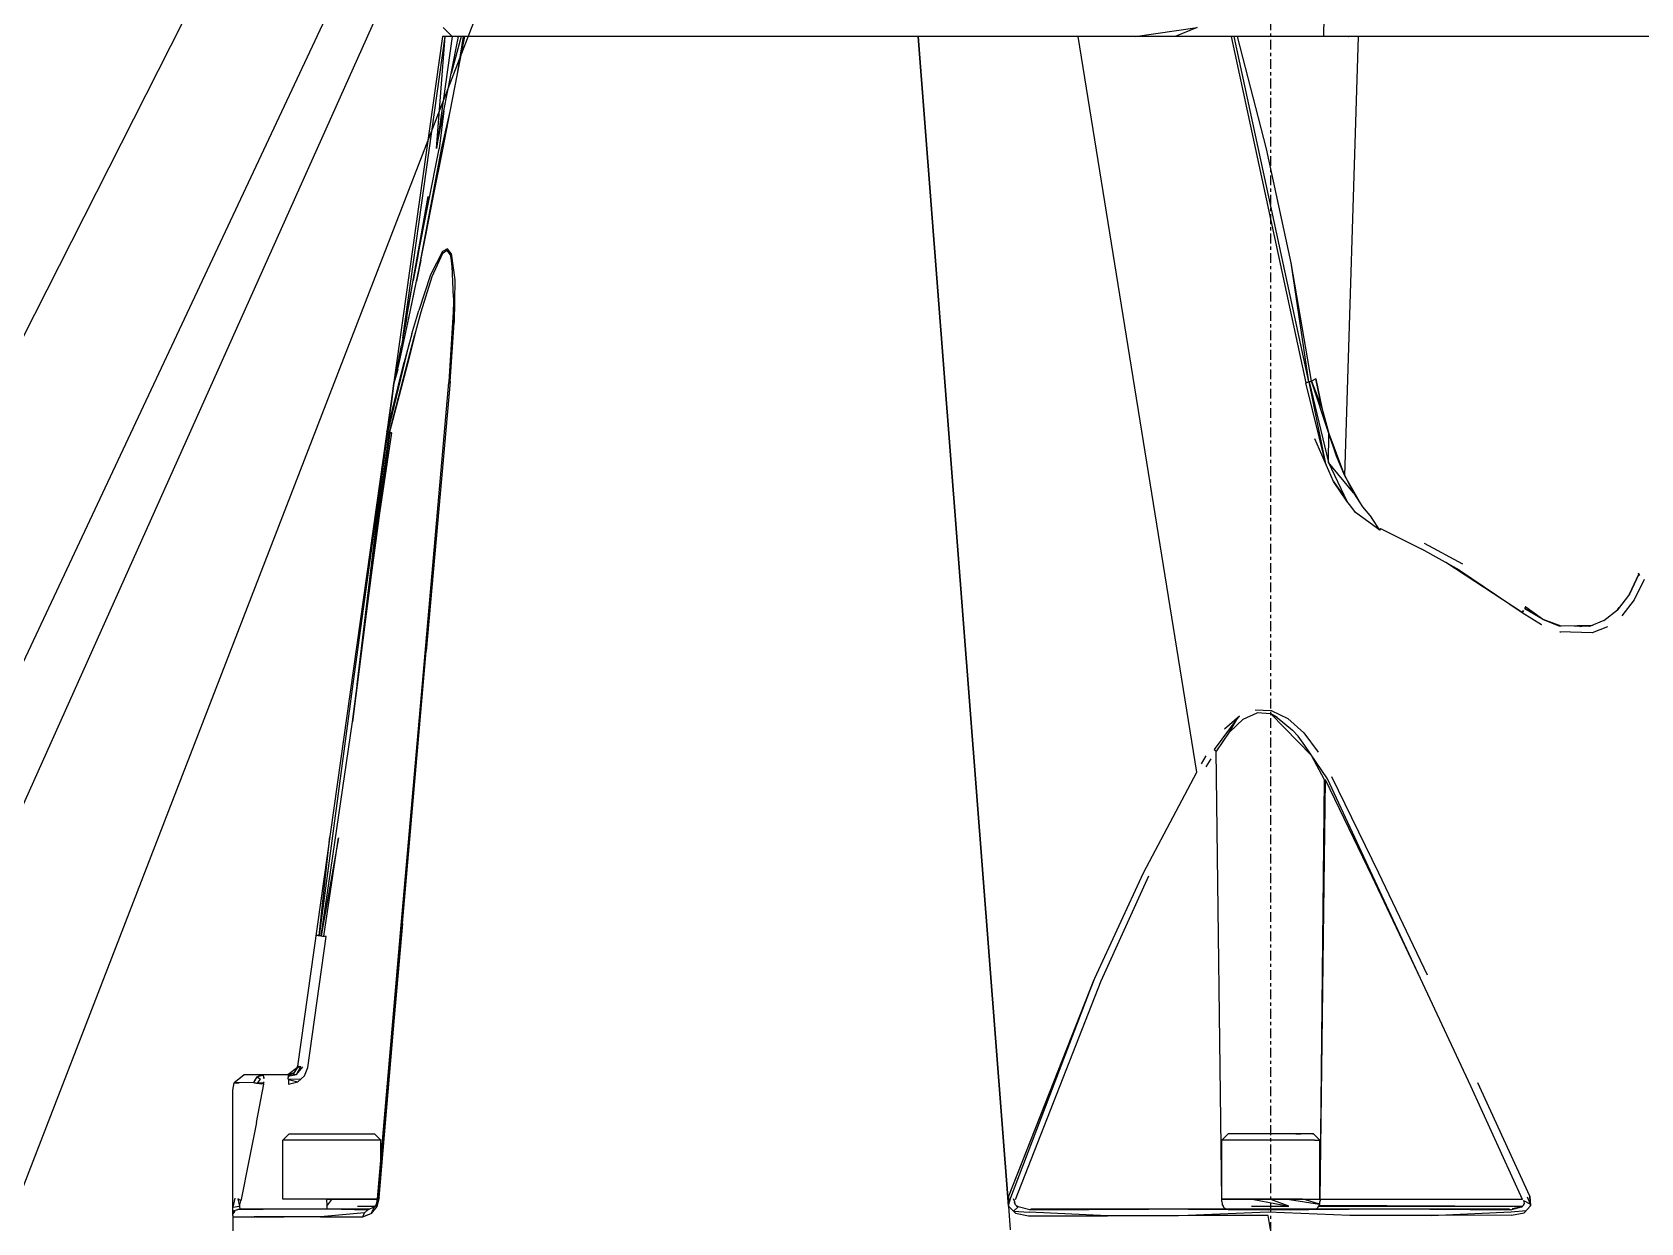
# Model space of a CAD drawing. Header units: millimetres. Extents: x -57554 to 16546, y 2142 to 98430.
# Drawn here: x -16974.6 to -16483.4, y 76388.2 to 76751.8 of the extents above; entities that cross this region are included whole.
import ezdxf

# ---------------------------------------------------------------- set-up
doc = ezdxf.new("R2010")
doc.units = ezdxf.units.MM
doc.linetypes.add('DXK_LINE_DOT3', pattern=[5.9187, 2.979, -0.9799, 0.9799, -0.9799])
doc.layers.add('S-Z2-A_TEXTUAL_ANNOTATION', color=7, linetype='Continuous')

msp = doc.modelspace()

# ---------------------------------------------------------------- linework, layer by layer
at = {"color": 1, "linetype": 'DXK_LINE_DOT3'}
msp.add_line((-16596.37, 71792.5), (-16596.37, 84292.5), dxfattribs=at)
at = {"color": 2, "linetype": 'Continuous'}
for p, q in [((-16580.07, 76762.47), (-16580.34, 76750.4)), ((-16849.35, 76750.4), (-16893.54, 76435.98)), ((-16861.4, 76658.38), (-16848.47, 76750.4)), ((-16846.35, 76750.4), (-16851.14, 76716.28)), ((-16851.14, 76716.28), (-16848.47, 76750.4)), ((-16563.46, 76750.4), (-16849.32, 76750.4)), ((-16849.12, 76753.19), (-16846.37, 76750.4)), ((-16843.63, 76750.4), (-16846.68, 76739.11)), ((-16846.68, 76739.11), (-16844.47, 76750.4)), ((-16844.76, 76750.4), (-16844.47, 76750.4)), ((-16844.76, 76739.01), (-16842.94, 76750.4)), ((-16844.76, 76739.01), (-16842.53, 76750.4)), ((-16655.24, 76750.4), (-16745.84, 76750.4)), ((-16704.06, 76750.4), (-16676.5, 76393.23)), ((-16676.51, 76393.24), (-16704.06, 76750.4)), ((-16619.02, 76525.83), (-16655.24, 76750.4)), ((-16637.8, 76750.4), (-16618.9, 76753.19)), ((-16618.9, 76753.19), (-16625.63, 76750.4)), ((-16606.6, 76750.4), (-16608.53, 76750.4)), ((-16608.53, 76750.4), (-16585.7, 76644.65)), ((-16584.78, 76644.96), (-16607.62, 76750.4)), ((-16597.69, 76716.14), (-16606.6, 76750.4)), ((-16572.78, 76750.4), (-16578.16, 76750.4)), ((-16573.8, 76616.26), (-16569.57, 76750.4)), ((-16572.78, 76750.4), (-16572.71, 76750.4)), ((-16566.3, 76750.4), (-16569.57, 76750.4)), ((-16547.99, 76750.4), (-16563.46, 76750.4)), ((-16463.16, 76750.4), (-16547.99, 76750.4)), ((-16848.9, 76727.74), (-16846.68, 76739.11)), ((-16847, 76727.54), (-16844.76, 76739.01)), ((-16851.14, 76716.28), (-16848.9, 76727.74)), ((-16848.9, 76727.74), (-16850.32, 76716.13)), ((-16849.65, 76716.03), (-16847, 76727.54)), ((-16849.25, 76715.99), (-16847, 76727.54)), ((-16857.08, 76682.38), (-16850.32, 76716.13)), ((-16856.37, 76680.12), (-16849.65, 76716.03)), ((-16852.14, 76701.29), (-16849.25, 76715.99)), ((-16590.18, 76681.34), (-16597.69, 76716.14)), ((-16861.4, 76658.38), (-16853.7, 76701.59)), ((-16853.7, 76701.59), (-16855.62, 76690.6)), ((-16854.32, 76690.32), (-16852.14, 76701.29)), ((-16855.62, 76690.6), (-16857.08, 76682.38)), ((-16855.97, 76682.11), (-16854.32, 76690.32)), ((-16857.08, 76682.38), (-16858.22, 76675.95)), ((-16855.97, 76682.11), (-16857.27, 76675.69)), ((-16849.34, 76684.75), (-16852.92, 76677.62)), ((-16849.28, 76684.22), (-16852.58, 76677.09)), ((-16847.82, 76685.62), (-16849.34, 76684.75)), ((-16847.89, 76685.09), (-16849.28, 76684.22)), ((-16847.82, 76685.62), (-16848.27, 76685.36)), ((-16846.96, 76683.85), (-16847.89, 76685.09)), ((-16847.03, 76684.67), (-16847.82, 76685.62)), ((-16846.66, 76684.22), (-16847.13, 76684.79)), ((-16847.13, 76684.79), (-16846.67, 76682.23)), ((-16846.84, 76683.69), (-16847.13, 76684.79)), ((-16846.66, 76684.22), (-16847.03, 76684.67)), ((-16846.84, 76683.69), (-16846.32, 76679.27)), ((-16846.66, 76684.22), (-16845.59, 76676.12)), ((-16845.96, 76670.74), (-16846.47, 76682.77)), ((-16859.58, 76664.45), (-16856.37, 76680.12)), ((-16852.92, 76677.62), (-16856.55, 76666.81)), ((-16852.58, 76677.09), (-16855.93, 76666.29)), ((-16583.91, 76645.25), (-16590.18, 76681.34)), ((-16584.78, 76644.96), (-16590.18, 76681.34)), ((-16860.24, 76664.72), (-16858.22, 76675.95)), ((-16859.58, 76664.45), (-16857.27, 76675.69)), ((-16845.59, 76676.12), (-16845.75, 76663.16)), ((-16858.62, 76659.65), (-16856.55, 76666.81)), ((-16845.65, 76671.28), (-16847.36, 76644.77)), ((-16847.26, 76644.95), (-16845.65, 76671.28)), ((-16845.96, 76670.74), (-16846.05, 76665.04)), ((-16860.24, 76664.72), (-16861.81, 76656.12)), ((-16861.39, 76655.91), (-16859.58, 76664.45)), ((-16856.91, 76662.65), (-16860.02, 76650.45)), ((-16855.93, 76666.29), (-16857.85, 76659.13)), ((-16847.01, 76645.11), (-16845.75, 76663.16)), ((-16865.91, 76629.78), (-16859.38, 76656.86)), ((-16858.62, 76659.65), (-16860.97, 76650.97)), ((-16860.02, 76650.45), (-16857.85, 76659.13)), ((-16865.46, 76629.6), (-16858.55, 76656.34)), ((-16862.71, 76651.34), (-16861.81, 76656.12)), ((-16862.43, 76651.16), (-16861.39, 76655.91)), ((-16866.18, 76629.92), (-16860.97, 76650.97)), ((-16860.02, 76650.45), (-16865.46, 76629.6)), ((-16863.14, 76648.09), (-16864.13, 76644.55)), ((-16863.14, 76648.09), (-16863.84, 76645.6)), ((-16863.31, 76648.25), (-16863.82, 76645.8)), ((-16863.31, 76648.25), (-16862.71, 76651.34)), ((-16863.14, 76648.09), (-16862.43, 76651.16)), ((-16862.98, 76648.78), (-16863.14, 76648.09)), ((-16864.82, 76639.7), (-16864.13, 76644.55)), ((-16864.13, 76644.55), (-16864.82, 76639.7)), ((-16863.82, 76645.8), (-16864.13, 76644.55)), ((-16864.13, 76644.55), (-16863.84, 76645.6)), ((-16863.87, 76645.58), (-16864.13, 76644.55)), ((-16863.87, 76645.58), (-16863.64, 76646.67)), ((-16863.87, 76645.58), (-16863.54, 76646.64)), ((-16863.82, 76645.8), (-16863.87, 76645.58)), ((-16854.64, 76562.19), (-16847.36, 76644.77)), ((-16847.01, 76645.11), (-16854.27, 76562.74)), ((-16584.65, 76645), (-16585.7, 76644.65)), ((-16585.7, 76644.65), (-16584.78, 76644.96)), ((-16579.58, 76619.97), (-16585.7, 76644.65)), ((-16584.78, 76644.96), (-16583.91, 76645.25)), ((-16583.91, 76645.25), (-16584.65, 76645)), ((-16579.58, 76619.97), (-16584.65, 76645)), ((-16584.65, 76645), (-16578.72, 76620.32)), ((-16582.64, 76645.91), (-16583.91, 76645.25)), ((-16578.69, 76629.27), (-16583.91, 76645.25)), ((-16583.91, 76645.25), (-16580.81, 76637.1)), ((-16582.54, 76645.98), (-16582.64, 76645.92)), ((-16582.64, 76645.92), (-16580.81, 76637.1)), ((-16580.81, 76637.1), (-16582.64, 76645.91)), ((-16864.82, 76639.7), (-16866.18, 76629.92)), ((-16580.81, 76637.1), (-16578.69, 76629.27)), ((-16866.14, 76629.67), (-16876.7, 76552.79)), ((-16875.33, 76552.59), (-16866.14, 76629.67)), ((-16865.63, 76629.55), (-16875.33, 76552.59)), ((-16871.55, 76582.15), (-16865.63, 76629.55)), ((-16865.63, 76629.55), (-16868.54, 76604.9)), ((-16864.85, 76629.41), (-16868.54, 76604.9)), ((-16868.54, 76604.9), (-16865.24, 76629.41)), ((-16866.31, 76629.75), (-16866.29, 76629.81)), ((-16866.3, 76629.74), (-16866.19, 76629.69)), ((-16866.29, 76629.81), (-16866.25, 76629.87)), ((-16866.25, 76629.87), (-16866.18, 76629.92)), ((-16866.19, 76629.69), (-16866.14, 76629.67)), ((-16866.18, 76629.92), (-16865.91, 76629.78)), ((-16866.14, 76629.67), (-16865.63, 76629.55)), ((-16865.91, 76629.78), (-16865.46, 76629.6)), ((-16864.85, 76629.41), (-16865.63, 76629.55)), ((-16865.46, 76629.6), (-16864.85, 76629.41)), ((-16865.24, 76629.41), (-16864.85, 76629.41)), ((-16577.19, 76614.57), (-16582.95, 76627.61)), ((-16578.72, 76620.32), (-16578.69, 76629.27)), ((-16578.69, 76629.27), (-16574.18, 76617.17)), ((-16576.33, 76622.31), (-16578.69, 76629.27)), ((-16571.15, 76611.09), (-16578.72, 76620.32)), ((-16578.72, 76620.32), (-16573.18, 76608.55)), ((-16573.8, 76616.26), (-16576.33, 76622.31)), ((-16573.18, 76608.55), (-16577.19, 76614.57)), ((-16577.19, 76614.57), (-16573.64, 76609.51)), ((-16574.18, 76617.17), (-16573.8, 76616.26)), ((-16568.51, 76607), (-16573.8, 76616.26)), ((-16573.8, 76616.26), (-16571.15, 76611.09)), ((-16571.93, 76607.08), (-16573.18, 76608.55)), ((-16571.15, 76611.09), (-16568.39, 76606.8)), ((-16868.54, 76604.9), (-16871.55, 76582.15)), ((-16570.52, 76605.09), (-16571.93, 76607.08)), ((-16563.08, 76599.68), (-16570.52, 76605.09)), ((-16563.08, 76599.67), (-16570.52, 76605.09)), ((-16568.39, 76606.8), (-16565.59, 76603.52)), ((-16563.08, 76599.68), (-16565.59, 76603.52)), ((-16562.9, 76600.23), (-16563.08, 76599.68)), ((-16563.08, 76599.67), (-16562.9, 76600.23)), ((-16562.9, 76600.23), (-16550.26, 76593.9)), ((-16876.79, 76541.19), (-16869.58, 76597)), ((-16538.77, 76587.51), (-16550.26, 76593.9)), ((-16537.79, 76589.3), (-16549.45, 76595.66)), ((-16519.64, 76574.57), (-16542.92, 76589.81)), ((-16538.77, 76587.51), (-16519.64, 76574.57)), ((-16538.77, 76587.51), (-16519.64, 76574.57)), ((-16486.88, 76580.12), (-16483.98, 76586.23)), ((-16483.96, 76586.22), (-16486.88, 76580.12)), ((-16482.34, 76584.62), (-16485.44, 76578.4)), ((-16483.98, 76586.23), (-16484.15, 76586.54)), ((-16483.7, 76585.86), (-16484.15, 76586.54)), ((-16483.7, 76585.86), (-16483.96, 76586.22)), ((-16871.55, 76582.15), (-16876.79, 76541.19)), ((-16486.88, 76580.12), (-16490.49, 76575.38)), ((-16485.44, 76578.4), (-16489.22, 76573.57)), ((-16519.64, 76574.57), (-16519.26, 76575.14)), ((-16519.26, 76575.14), (-16519.64, 76574.57)), ((-16519.64, 76574.57), (-16513.72, 76570.85)), ((-16518.84, 76575.76), (-16518.39, 76576.39)), ((-16518.84, 76575.76), (-16518.56, 76576.14)), ((-16513.44, 76572.57), (-16518.84, 76575.76)), ((-16518.84, 76575.76), (-16513.44, 76572.59)), ((-16518.58, 76576.15), (-16518.39, 76576.39)), ((-16513.44, 76572.57), (-16518.56, 76576.14)), ((-16494.65, 76572.08), (-16490.49, 76575.38)), ((-16490.49, 76575.38), (-16489.97, 76576.06)), ((-16513.93, 76570.98), (-16513.72, 76570.85)), ((-16513.33, 76572.53), (-16513.44, 76572.57)), ((-16513.44, 76572.57), (-16508.41, 76570.47)), ((-16513.31, 76572.52), (-16507.85, 76570.45)), ((-16508.41, 76570.47), (-16507.85, 76570.45)), ((-16499.11, 76570.24), (-16508.41, 76570.47)), ((-16508.13, 76568.66), (-16507.82, 76568.65)), ((-16498.21, 76568.36), (-16508.13, 76568.66)), ((-16507.63, 76570.46), (-16498.09, 76570.66)), ((-16502.05, 76570.31), (-16500.21, 76570.61)), ((-16494.65, 76572.08), (-16499.11, 76570.24)), ((-16493.55, 76570.22), (-16498.21, 76568.36)), ((-16861.89, 76479.04), (-16854.64, 76562.19)), ((-16861.47, 76479.61), (-16854.27, 76562.74)), ((-16876.7, 76552.79), (-16886.99, 76475.89)), ((-16604.84, 76541.98), (-16600.57, 76543.88)), ((-16601.11, 76544.84), (-16596.23, 76544.6)), ((-16596.48, 76543.63), (-16600.57, 76543.88)), ((-16596.23, 76544.6), (-16591.19, 76542.18)), ((-16886.34, 76475.81), (-16876.79, 76541.19)), ((-16606.35, 76542.61), (-16613.65, 76532.68)), ((-16605.98, 76542.93), (-16610.56, 76538.94)), ((-16609.02, 76537.99), (-16606.35, 76542.61)), ((-16604.84, 76541.98), (-16609.02, 76537.99)), ((-16606.35, 76542.61), (-16605.98, 76542.93)), ((-16596.37, 76543.59), (-16596.48, 76543.63)), ((-16596.48, 76543.63), (-16594.48, 76542.5)), ((-16594.48, 76542.5), (-16596.37, 76543.59)), ((-16583.93, 76530.87), (-16596.37, 76543.59)), ((-16594.48, 76542.5), (-16589.8, 76538.67)), ((-16591.19, 76542.18), (-16586.33, 76537.78)), ((-16612.83, 76532.34), (-16609.02, 76537.99)), ((-16587.98, 76536.79), (-16589.8, 76538.67)), ((-16586, 76533.9), (-16587.98, 76536.79)), ((-16586.33, 76537.78), (-16581.9, 76531.86)), ((-16617.56, 76528.35), (-16616.1, 76530.84)), ((-16616.08, 76527.42), (-16614.64, 76529.9)), ((-16613.65, 76532.68), (-16613.2, 76532.35)), ((-16613.65, 76532.68), (-16613.2, 76532.34)), ((-16613.2, 76532.35), (-16612.83, 76532.34)), ((-16613.2, 76532.34), (-16612.83, 76532.34)), ((-16613.2, 76532.34), (-16611.41, 76395.32)), ((-16579.06, 76523.8), (-16586, 76533.9)), ((-16583.52, 76530.1), (-16583.93, 76530.87)), ((-16580.02, 76523.43), (-16583.93, 76530.87)), ((-16635.3, 76495.06), (-16619.02, 76525.83)), ((-16563.42, 76494.96), (-16577.74, 76524.42)), ((-16581.33, 76395.32), (-16579.65, 76523.43)), ((-16581.33, 76395.32), (-16580.02, 76523.43)), ((-16580.02, 76523.43), (-16579.65, 76523.43)), ((-16565.41, 76493.96), (-16579.65, 76523.43)), ((-16550.65, 76462.78), (-16579.06, 76523.8)), ((-16886.99, 76475.89), (-16883.69, 76506.1)), ((-16881.11, 76505.76), (-16886.34, 76475.81)), ((-16885.59, 76475.72), (-16881.11, 76505.76)), ((-16650.11, 76462.94), (-16635.3, 76495.06)), ((-16635.47, 76494.69), (-16635.3, 76495.06)), ((-16548.58, 76463.79), (-16563.42, 76494.96)), ((-16648.22, 76462.07), (-16633.59, 76494.16)), ((-16550.65, 76462.78), (-16565.41, 76493.96)), ((-16890.41, 76435.64), (-16884.8, 76475.61)), ((-16887.81, 76475.96), (-16887.9, 76475.96)), ((-16887.68, 76475.95), (-16887.81, 76475.96)), ((-16887.5, 76475.94), (-16887.68, 76475.95)), ((-16887.27, 76475.92), (-16887.5, 76475.94)), ((-16887.27, 76475.92), (-16886.99, 76475.89)), ((-16886.99, 76475.89), (-16886.68, 76475.85)), ((-16886.68, 76475.85), (-16886.95, 76475.88)), ((-16886.34, 76475.81), (-16886.68, 76475.85)), ((-16886.34, 76475.81), (-16885.98, 76475.77)), ((-16885.98, 76475.77), (-16885.59, 76475.72)), ((-16885.2, 76475.66), (-16885.59, 76475.72)), ((-16884.8, 76475.61), (-16885.2, 76475.66)), ((-16869.15, 76395.54), (-16861.89, 76479.04)), ((-16861.47, 76479.61), (-16868.99, 76395.73)), ((-16868.63, 76395.89), (-16861.47, 76479.61)), ((-16676.52, 76396.15), (-16650.29, 76462.49)), ((-16675.77, 76395.92), (-16650.29, 76462.49)), ((-16674.32, 76395.32), (-16648.22, 76462.07)), ((-16657.56, 76444.1), (-16650.11, 76462.94)), ((-16650.29, 76462.49), (-16650.11, 76462.94)), ((-16535.34, 76429.9), (-16550.65, 76462.78)), ((-16676.52, 76396.17), (-16657.56, 76444.1)), ((-16893.84, 76433.51), (-16892.61, 76435.92)), ((-16893.84, 76433.51), (-16891.96, 76435.85)), ((-16893.69, 76435.57), (-16893.57, 76435.87)), ((-16893.61, 76435.63), (-16893.43, 76435.99)), ((-16893.3, 76435.99), (-16893.61, 76435.63)), ((-16893.61, 76435.63), (-16893.54, 76435.98)), ((-16893.61, 76435.63), (-16893.11, 76435.97)), ((-16893.61, 76435.63), (-16892.61, 76435.92)), ((-16893.43, 76435.99), (-16893.3, 76435.99)), ((-16893.3, 76435.99), (-16893.11, 76435.97)), ((-16893.11, 76435.97), (-16892.88, 76435.95)), ((-16892.88, 76435.95), (-16892.61, 76435.92)), ((-16913.37, 76428.71), (-16912.93, 76430.97)), ((-16912.91, 76430.99), (-16909.97, 76433.4)), ((-16912.91, 76430.98), (-16911.41, 76430.98)), ((-16911.41, 76430.98), (-16912.91, 76430.98)), ((-16906.89, 76430.99), (-16911.41, 76430.98)), ((-16896.51, 76433.4), (-16909.97, 76433.4)), ((-16906.89, 76430.99), (-16905.87, 76432.72)), ((-16906.68, 76431.64), (-16906.89, 76430.99)), ((-16906.8, 76430.98), (-16906.89, 76430.99)), ((-16906.67, 76430.97), (-16906.8, 76430.98)), ((-16906.34, 76432.23), (-16906.68, 76431.64)), ((-16906.67, 76430.97), (-16906.5, 76430.95)), ((-16906.5, 76430.95), (-16906.3, 76430.92)), ((-16905.87, 76432.72), (-16906.34, 76432.23)), ((-16906.3, 76430.92), (-16906.07, 76430.88)), ((-16906.07, 76430.88), (-16905.92, 76430.86)), ((-16906.07, 76430.88), (-16905.8, 76430.84)), ((-16905.92, 76430.86), (-16905.8, 76430.84)), ((-16905.87, 76432.72), (-16904, 76433.4)), ((-16905.87, 76432.72), (-16905.3, 76433.09)), ((-16905.87, 76432.72), (-16904.9, 76432.04)), ((-16905.8, 76430.84), (-16904.9, 76432.04)), ((-16903.85, 76430.86), (-16905.8, 76430.84)), ((-16905.3, 76433.09), (-16904.67, 76433.32)), ((-16905.21, 76430.73), (-16903.85, 76430.86)), ((-16904.67, 76433.32), (-16904, 76433.4)), ((-16904.54, 76430.61), (-16903.85, 76430.86)), ((-16903.96, 76433.3), (-16903.98, 76433.37)), ((-16903.94, 76433.18), (-16903.96, 76433.3)), ((-16903.93, 76433.01), (-16903.94, 76433.18)), ((-16903.91, 76432.8), (-16903.93, 76433.01)), ((-16903.89, 76432.55), (-16903.91, 76432.8)), ((-16903.9, 76432.67), (-16903.91, 76432.8)), ((-16903.9, 76432.67), (-16903.88, 76432.26)), ((-16903.89, 76432.55), (-16903.9, 76432.67)), ((-16903.88, 76432.26), (-16903.89, 76432.55)), ((-16903.85, 76430.86), (-16903.85, 76431.24)), ((-16903.85, 76430.92), (-16903.85, 76431.24)), ((-16903.85, 76430.92), (-16903.85, 76430.86)), ((-16893.61, 76435.63), (-16896.51, 76433.4)), ((-16896.51, 76433.4), (-16894.54, 76434.13)), ((-16896.51, 76433.4), (-16896.37, 76433.41)), ((-16896.49, 76433.37), (-16895.14, 76433.73)), ((-16896.49, 76433.37), (-16896.47, 76433.3)), ((-16896.47, 76433.3), (-16896.45, 76433.18)), ((-16896.45, 76433.18), (-16896.44, 76433.01)), ((-16895.14, 76433.73), (-16896.44, 76433.01)), ((-16896.44, 76433.01), (-16893.84, 76433.51)), ((-16896.44, 76433.01), (-16896.42, 76432.8)), ((-16896.42, 76432.8), (-16896.4, 76432.55)), ((-16896.4, 76432.47), (-16896.4, 76432.55)), ((-16896.39, 76432.26), (-16896.4, 76432.55)), ((-16896.39, 76432.26), (-16896.4, 76432.47)), ((-16896.38, 76431.94), (-16896.39, 76432.26)), ((-16892.53, 76432.07), (-16896.38, 76431.94)), ((-16896.38, 76431.94), (-16893.51, 76431.2)), ((-16896.38, 76431.94), (-16896.37, 76431.6)), ((-16896.37, 76431.6), (-16896.36, 76431.24)), ((-16896.36, 76431.24), (-16896.36, 76430.86)), ((-16896.36, 76430.48), (-16893.51, 76431.2)), ((-16896.36, 76430.86), (-16896.36, 76430.48)), ((-16895.14, 76433.73), (-16894.83, 76433.92)), ((-16895.14, 76433.73), (-16893.84, 76433.51)), ((-16895.11, 76433.73), (-16894.87, 76433.9)), ((-16894.83, 76433.92), (-16894.54, 76434.13)), ((-16894.54, 76434.13), (-16893.61, 76435.63)), ((-16894.54, 76434.13), (-16894.29, 76434.39)), ((-16894.29, 76434.39), (-16894.07, 76434.66)), ((-16893.88, 76434.97), (-16893.72, 76435.29)), ((-16893.81, 76435.13), (-16893.72, 76435.29)), ((-16893.72, 76435.29), (-16893.61, 76435.63)), ((-16891.44, 76433.03), (-16893.51, 76431.2)), ((-16891.44, 76433.03), (-16890.41, 76435.64)), ((-16517.29, 76396.35), (-16533.2, 76430.92)), ((-16913.37, 76390.93), (-16913.37, 76428.71)), ((-16906.13, 76418.82), (-16903.85, 76430.48)), ((-16905.8, 76430.84), (-16905.21, 76430.73)), ((-16905.21, 76430.73), (-16904.54, 76430.61)), ((-16903.85, 76430.48), (-16904.54, 76430.61)), ((-16519.49, 76395.32), (-16535.34, 76429.9)), ((-16906.13, 76418.82), (-16908.43, 76407.1)), ((-16898.11, 76413.4), (-16896.11, 76415.4)), ((-16898.11, 76395.4), (-16898.11, 76413.4)), ((-16868.3, 76413.4), (-16898.11, 76413.4)), ((-16896.11, 76415.4), (-16895.95, 76415.4)), ((-16895.95, 76415.4), (-16895.71, 76415.4)), ((-16895.95, 76415.4), (-16895.48, 76415.4)), ((-16895.71, 76415.4), (-16895.48, 76415.4)), ((-16895.48, 76415.4), (-16894.7, 76415.4)), ((-16894.7, 76415.4), (-16870.11, 76415.4)), ((-16890.75, 76415.4), (-16889.88, 76415.4)), ((-16889.88, 76415.4), (-16889.01, 76415.4)), ((-16881.08, 76415.4), (-16880.09, 76415.4)), ((-16880.09, 76415.4), (-16879.1, 76415.4)), ((-16872.6, 76415.4), (-16872.06, 76415.4)), ((-16872.06, 76415.4), (-16871.53, 76415.4)), ((-16868.11, 76413.4), (-16870.11, 76415.4)), ((-16868.11, 76413.4), (-16868.3, 76413.4)), ((-16868.11, 76407.46), (-16868.11, 76413.4)), ((-16611.37, 76413.4), (-16609.37, 76415.4)), ((-16611.37, 76395.4), (-16611.37, 76413.4)), ((-16583, 76413.4), (-16611.37, 76413.4)), ((-16583.37, 76415.4), (-16609.37, 76415.4)), ((-16588.73, 76415.4), (-16587.95, 76415.4)), ((-16587.95, 76415.4), (-16587.18, 76415.4)), ((-16583.53, 76415.4), (-16583.45, 76415.4)), ((-16583.45, 76415.4), (-16583.37, 76415.4)), ((-16581.37, 76413.4), (-16583.37, 76415.4)), ((-16583, 76413.4), (-16582.1, 76413.4)), ((-16582.1, 76413.4), (-16581.55, 76413.4)), ((-16581.55, 76413.4), (-16581.46, 76413.4)), ((-16581.46, 76413.4), (-16581.37, 76413.4)), ((-16581.37, 76395.4), (-16581.37, 76413.4)), ((-16908.43, 76407.1), (-16910.74, 76395.32)), ((-16912.67, 76395.68), (-16913.37, 76392.96)), ((-16913.37, 76392.96), (-16911.29, 76393.25)), ((-16913.37, 76391.86), (-16911.84, 76392.22)), ((-16913.37, 76391.86), (-16912.72, 76391.71)), ((-16912.72, 76391.71), (-16913.37, 76390.93)), ((-16913.37, 76390.93), (-16912.72, 76391.71)), ((-16911.84, 76392.22), (-16910.98, 76392.42)), ((-16904.1, 76392.4), (-16911.84, 76392.22)), ((-16911.84, 76392.22), (-16904.09, 76392.4)), ((-16910.88, 76394.93), (-16911.76, 76395.52)), ((-16911.76, 76395.52), (-16911.26, 76393.25)), ((-16911.26, 76393.25), (-16910.88, 76394.93)), ((-16911.26, 76393.25), (-16910.88, 76394.93)), ((-16911.26, 76393.25), (-16911.26, 76393)), ((-16911.26, 76393), (-16911.23, 76392.79)), ((-16911.23, 76392.79), (-16911.17, 76392.62)), ((-16911.17, 76392.62), (-16911.09, 76392.5)), ((-16911.09, 76392.5), (-16910.98, 76392.42)), ((-16910.98, 76392.42), (-16910.85, 76392.4)), ((-16910.74, 76395.32), (-16910.88, 76394.93)), ((-16871.54, 76392.4), (-16910.85, 76392.4)), ((-16869.16, 76395.4), (-16898.11, 76395.4)), ((-16869.17, 76395.32), (-16884.69, 76395.32)), ((-16884.69, 76395.32), (-16884.69, 76394.94)), ((-16884.69, 76394.94), (-16884.68, 76394.56)), ((-16884.68, 76394.56), (-16884.67, 76394.2)), ((-16884.67, 76394.2), (-16884.66, 76393.85)), ((-16884.66, 76393.85), (-16884.65, 76393.54)), ((-16884.65, 76393.54), (-16884.64, 76393.28)), ((-16884.65, 76393.54), (-16884.64, 76393.25)), ((-16884.64, 76393.28), (-16883.11, 76395.32)), ((-16884.64, 76393.25), (-16884.62, 76393)), ((-16884.62, 76393), (-16884.61, 76392.79)), ((-16884.61, 76392.79), (-16884.59, 76392.62)), ((-16884.59, 76392.62), (-16884.57, 76392.5)), ((-16884.57, 76392.5), (-16884.55, 76392.42)), ((-16872.25, 76392.1), (-16884.16, 76392.4)), ((-16875.27, 76393.28), (-16869.86, 76393.28)), ((-16873.14, 76391.26), (-16872.25, 76392.1)), ((-16870.04, 76393.03), (-16872.25, 76392.1)), ((-16869.39, 76393.14), (-16871.09, 76390.99)), ((-16871.09, 76390.99), (-16870.04, 76393.03)), ((-16870.25, 76392.95), (-16869.88, 76393.25)), ((-16869.99, 76393.09), (-16870.04, 76393.03)), ((-16870.04, 76393.03), (-16869.99, 76393.09)), ((-16869.99, 76393.09), (-16869.82, 76393.34)), ((-16869.88, 76393.25), (-16869.99, 76393.09)), ((-16869.88, 76393.25), (-16869.82, 76393.34)), ((-16869.82, 76393.34), (-16869.65, 76393.62)), ((-16869.65, 76393.62), (-16869.49, 76393.94)), ((-16869.49, 76393.94), (-16869.35, 76394.29)), ((-16869.47, 76393.99), (-16868.99, 76395.73)), ((-16869.35, 76394.29), (-16869.47, 76393.99)), ((-16868.63, 76395.89), (-16869.39, 76393.14)), ((-16869.39, 76393.14), (-16869.36, 76393.24)), ((-16869.36, 76393.24), (-16868.99, 76395.73)), ((-16869.21, 76394.92), (-16869.15, 76395.54)), ((-16676.52, 76396.17), (-16676.5, 76393.23)), ((-16676.52, 76396.15), (-16676.5, 76393.6)), ((-16676.5, 76393.6), (-16675.77, 76395.92)), ((-16676.5, 76393.23), (-16676.5, 76393.6)), ((-16674.32, 76391.12), (-16676.5, 76393.23)), ((-16676.5, 76393.23), (-16675.95, 76386.04)), ((-16675.02, 76395.63), (-16674.62, 76394.71)), ((-16673.5, 76393.04), (-16674.98, 76391.76)), ((-16674.98, 76391.76), (-16670.21, 76391.4)), ((-16674.62, 76394.71), (-16674.66, 76394.37)), ((-16674.39, 76393.69), (-16674.66, 76394.37)), ((-16674.66, 76394.37), (-16674.59, 76394.03)), ((-16674.66, 76394.37), (-16674.59, 76394.04)), ((-16674.39, 76393.69), (-16674.06, 76393.37)), ((-16674.06, 76393.37), (-16673.87, 76393.25)), ((-16674.06, 76393.37), (-16673.61, 76393.09)), ((-16673.46, 76393.05), (-16673.87, 76393.25)), ((-16673.87, 76393.25), (-16673.61, 76393.09)), ((-16673.61, 76393.09), (-16673.5, 76393.04)), ((-16673.61, 76393.09), (-16673.5, 76393.04)), ((-16669.99, 76392.14), (-16673.5, 76393.04)), ((-16645.76, 76392.4), (-16669.99, 76392.14)), ((-16669.99, 76392.14), (-16633.65, 76392.4)), ((-16523.49, 76392.4), (-16669.71, 76392.4)), ((-16621.58, 76392.4), (-16597.18, 76392.15)), ((-16581.33, 76395.32), (-16611.41, 76395.32)), ((-16611.41, 76395.32), (-16611.39, 76394.94)), ((-16611.39, 76394.94), (-16611.35, 76394.56)), ((-16586.66, 76395.4), (-16611.37, 76395.4)), ((-16611.35, 76394.56), (-16611.28, 76394.2)), ((-16611.28, 76394.2), (-16611.19, 76393.85)), ((-16611.08, 76393.54), (-16611.19, 76393.85)), ((-16610.97, 76393.28), (-16611.08, 76393.54)), ((-16611.08, 76393.54), (-16610.95, 76393.25)), ((-16610.95, 76393.25), (-16610.81, 76393)), ((-16610.81, 76393), (-16610.65, 76392.79)), ((-16610.65, 76392.79), (-16610.47, 76392.62)), ((-16610.47, 76392.62), (-16610.29, 76392.5)), ((-16610.29, 76392.5), (-16610.1, 76392.42)), ((-16610.1, 76392.42), (-16609.91, 76392.4)), ((-16602.27, 76393.28), (-16590.87, 76393.28)), ((-16601.59, 76395.32), (-16590.87, 76393.28)), ((-16597.18, 76392.15), (-16572.41, 76392.4)), ((-16590.87, 76393.28), (-16596.37, 76395.32)), ((-16590.72, 76395.32), (-16581.54, 76393.85)), ((-16586.66, 76395.4), (-16585.76, 76395.4)), ((-16581.54, 76393.85), (-16586.08, 76395.32)), ((-16585.76, 76395.4), (-16581.37, 76395.4)), ((-16582.83, 76392.4), (-16582.64, 76392.42)), ((-16582.64, 76392.42), (-16582.45, 76392.5)), ((-16582.45, 76392.5), (-16582.27, 76392.62)), ((-16582.27, 76392.62), (-16582.09, 76392.79)), ((-16582.09, 76392.79), (-16581.93, 76393)), ((-16581.93, 76393), (-16581.78, 76393.25)), ((-16581.65, 76393.54), (-16581.78, 76393.25)), ((-16581.78, 76393.25), (-16519.5, 76393.26)), ((-16581.77, 76393.28), (-16581.65, 76393.54)), ((-16581.54, 76393.85), (-16581.65, 76393.54)), ((-16581.65, 76393.54), (-16519.5, 76393.26)), ((-16581.54, 76393.85), (-16581.39, 76394.56)), ((-16581.54, 76393.85), (-16581.46, 76394.2)), ((-16581.46, 76394.2), (-16581.39, 76394.56)), ((-16581.39, 76394.56), (-16581.35, 76394.94)), ((-16581.33, 76395.32), (-16581.35, 76394.94)), ((-16519.49, 76395.32), (-16581.33, 76395.32)), ((-16523.23, 76392.16), (-16560.12, 76392.4)), ((-16547.85, 76392.4), (-16523.23, 76392.16)), ((-16523.23, 76392.16), (-16519.82, 76393.06)), ((-16523, 76391.5), (-16518.37, 76391.99)), ((-16522.55, 76392.43), (-16519.51, 76393.25)), ((-16519.82, 76393.06), (-16522.55, 76392.43)), ((-16519.91, 76393.01), (-16519.51, 76393.25)), ((-16519.91, 76393.01), (-16519.82, 76393.06)), ((-16519.82, 76393.06), (-16519.5, 76393.26)), ((-16519.5, 76393.26), (-16519.19, 76393.55)), ((-16519.03, 76394.61), (-16519.22, 76394.97)), ((-16519.22, 76394.97), (-16517.08, 76393.88)), ((-16519.19, 76393.55), (-16519.01, 76393.88)), ((-16517.04, 76393.41), (-16519.04, 76391.28)), ((-16518.95, 76394.23), (-16519.03, 76394.61)), ((-16519.01, 76393.88), (-16518.95, 76394.23)), ((-16519.01, 76393.88), (-16518.98, 76394.09)), ((-16518.98, 76394.09), (-16518.95, 76394.23)), ((-16517.08, 76393.88), (-16518.05, 76396.06)), ((-16517.3, 76396.35), (-16517.04, 76393.41)), ((-16517.04, 76393.41), (-16517.29, 76396.36)), ((-16517.08, 76393.88), (-16517.29, 76396.35)), ((-16913.37, 76390.69), (-16913.37, 76390.93)), ((-16913.37, 76390.39), (-16913.37, 76390.69)), ((-16913.37, 76390.39), (-16913.37, 76389.99)), ((-16913.37, 76389.99), (-16906.85, 76390)), ((-16913.37, 76389.99), (-16906.55, 76390)), ((-16913.37, 76389.99), (-16913.37, 76338.4)), ((-16897.87, 76390.01), (-16906.85, 76390)), ((-16906.31, 76390), (-16897.61, 76390.01)), ((-16897.61, 76390.01), (-16897.87, 76390.01)), ((-16885.65, 76390.03), (-16897.61, 76390.01)), ((-16873.14, 76391.26), (-16886.61, 76390.02)), ((-16886.61, 76390.02), (-16873.63, 76390.04)), ((-16873.63, 76390.04), (-16873.14, 76391.26)), ((-16873.63, 76390.04), (-16871.09, 76390.99)), ((-16873.63, 76390.04), (-16872.18, 76390.58)), ((-16872.18, 76390.58), (-16871.09, 76390.99)), ((-16674.32, 76391.12), (-16670.36, 76390.32)), ((-16670.36, 76390.32), (-16646.21, 76390.35)), ((-16670.36, 76390.32), (-16651.66, 76390.34)), ((-16646.21, 76390.35), (-16670.21, 76391.4)), ((-16651.66, 76390.34), (-16646.21, 76390.35)), ((-16624.52, 76390.37), (-16646.21, 76390.35)), ((-16621.77, 76390.38), (-16633.98, 76390.36)), ((-16597.18, 76391.45), (-16621.77, 76390.38)), ((-16597.18, 76390.41), (-16621.77, 76390.38)), ((-16572.22, 76390.44), (-16597.18, 76391.45)), ((-16596.49, 76386.12), (-16597.18, 76390.41)), ((-16547.4, 76390.47), (-16572.22, 76390.44)), ((-16547.4, 76390.47), (-16523, 76391.5)), ((-16522.85, 76390.5), (-16547.4, 76390.47)), ((-16522.86, 76390.49), (-16547.4, 76390.47)), ((-16522.86, 76390.49), (-16519.04, 76391.28)), ((-16522.85, 76390.5), (-16519.04, 76391.28))]:
    msp.add_line(p, q, dxfattribs=at)
at = {"layer": 'S-Z2-A_TEXTUAL_ANNOTATION'}
for p, q in [((-16662.68, 77229.45), (-17367.96, 75727.85)), ((-16688.04, 77229.45), (-17363.22, 75897.85)), ((-16661.15, 77221.42), (-17375.5, 75627.85)), ((-16666.12, 77203.85), (-17324.1, 75503.2))]:
    msp.add_line(p, q, dxfattribs=at)

doc.saveas('drawing.dxf')
